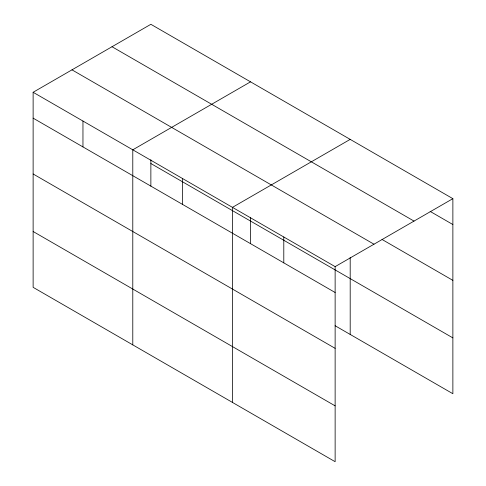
<?xml version="1.0" encoding="UTF-8"?>
<svg xmlns="http://www.w3.org/2000/svg" width="486" height="486" viewBox="0 0 486 486"><rect width="100%" height="100%" fill="white"/><g stroke="black" fill="none" stroke-linecap="round" stroke-linejoin="round"><path stroke-width="0.73" d="M335.133 348.341L335.133 266.638L33.127 92.279L33.127 287.335L335.133 461.7L335.133 348.341L33.127 173.976M335.109 325.735L452.873 393.721L452.873 198.665L150.867 24.3L33.127 92.279M250.527 81.842L132.787 149.816L132.787 344.878M350.193 139.379L232.454 207.358L232.454 402.414M335.133 266.638L452.873 198.665M430.128 211.398L452.873 224.532M112.011 46.735L414.017 221.094M382.039 239.464L452.873 280.367M71.983 69.844L373.989 244.209M150.867 163.527L452.873 337.892M33.127 118.147L335.133 292.505M33.127 231.506L335.133 405.865M350.193 257.416L350.193 334.441M283.794 236.998L283.794 262.865M250.527 217.285L250.527 243.705M182.621 178.587L182.621 204.454M150.867 159.742L150.867 186.162M82.96 121.044L82.96 146.918"/></g></svg>
